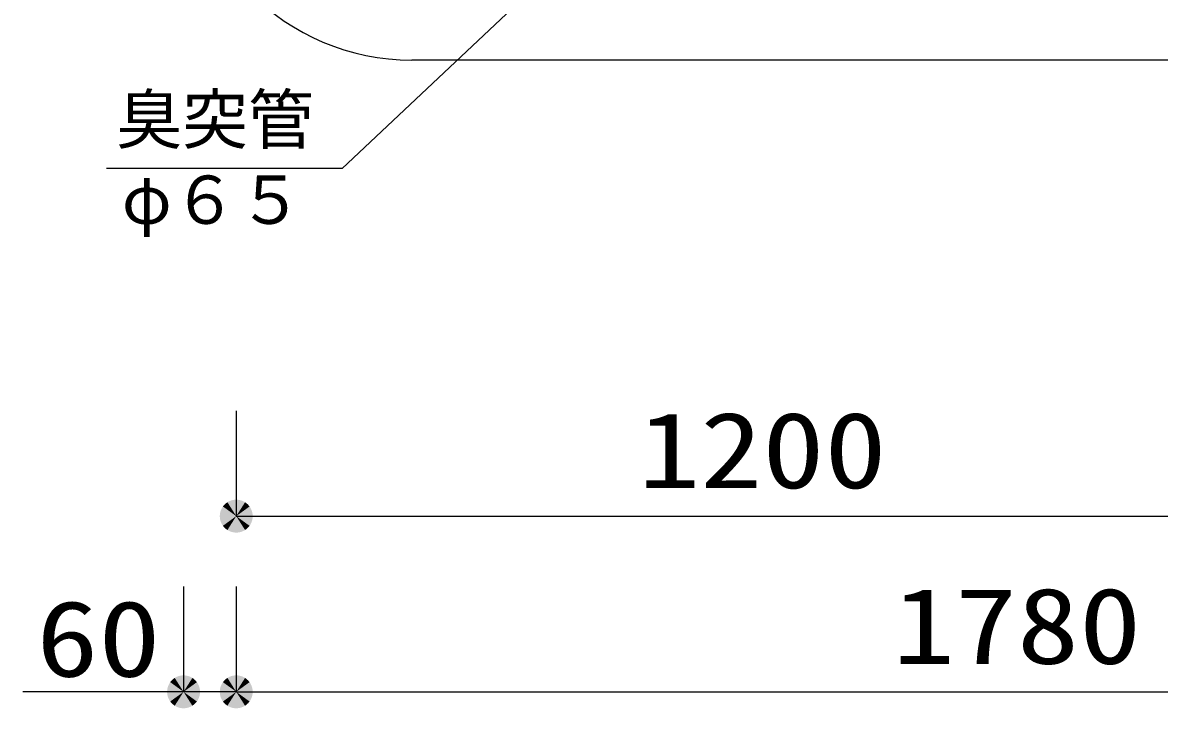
# Model space of a CAD drawing. Units: millimetres, scale not verified. Extents: x -8093 to 8093, y -5792 to 5792.
# Drawn here: x -6366 to -5071, y -150 to 631 of the extents above; entities that cross this region are included whole.
import ezdxf
from ezdxf.enums import TextEntityAlignment as Align

# ---------------------------------------------------------------- set-up
doc = ezdxf.new("R2010")
doc.units = ezdxf.units.MM
doc.header["$LTSCALE"] = 30
doc.layers.add('0-1_00クル-フ-0躯体', color=3, linetype='Continuous', lineweight=25)
doc.layers.add('0-4_00クル-フ-6寸法', color=132, linetype='Continuous', lineweight=25)
doc.styles.add('ＭＳ ゴシック', font='')
doc.styles.get('ＭＳ ゴシック').set_extended_font_data('MS Gothic')

msp = doc.modelspace()

# ---------------------------------------------------------------- linework, layer by layer
at = {"layer": '0-1_00クル-フ-0躯体'}
msp.add_line((-4542.72, 588.46), (-5922.72, 588.46), dxfattribs=at)
at = {"layer": '0-1_00クル-フ-0躯体', "color": 4}
msp.add_lwpolyline([(-5692.72, 756.42), (-6002.21, 464.89), (-6270.41, 464.89)], dxfattribs=at)
at = {"layer": '0-1_00クル-フ-0躯体'}
msp.add_arc((-5922.72, 848.46), 260, 180, 270, dxfattribs=at)
at = {"layer": '0-4_00クル-フ-6寸法', "color": 4}
for p, q in [((-6122.72, 189.21), (-6122.72, 69.21)), ((-6122.72, 69.21), (-4922.72, 69.21)), ((-6182.72, -10.79), (-6182.72, -130.79)), ((-6122.72, -10.79), (-6122.72, -130.79)), ((-6122.72, -10.79), (-6122.72, -130.79)), ((-6182.72, -130.79), (-6365.89, -130.79)), ((-6122.72, -130.79), (-6182.72, -130.79)), ((-6122.72, -130.79), (-4342.72, -130.79))]:
    msp.add_line(p, q, dxfattribs=at)
at = {"layer": '0-4_00クル-フ-6寸法'}
for points in [[(-6122.72, 69.21), (-6140.15, 76.11), (-6139.15, 78.24)], [(-6122.72, 69.21), (-6139.15, 78.24), (-6137.89, 80.23)], [(-6122.72, 69.21), (-6137.89, 80.23), (-6136.39, 82.05)], [(-6122.72, 69.21), (-6136.39, 82.05), (-6134.67, 83.66)], [(-6122.72, 69.21), (-6134.67, 83.66), (-6132.77, 85.04)], [(-6122.72, 69.21), (-6132.77, 85.04), (-6130.7, 86.18)], [(-6122.72, 69.21), (-6130.7, 86.18), (-6128.51, 87.04)], [(-6122.72, 69.21), (-6128.51, 87.04), (-6126.23, 87.63)], [(-6122.72, 69.21), (-6126.23, 87.63), (-6123.9, 87.92)], [(-6122.72, 69.21), (-6123.9, 87.92), (-6121.54, 87.92)], [(-6122.72, 69.21), (-6121.54, 87.92), (-6119.21, 87.63)], [(-6122.72, 69.21), (-6119.21, 87.63), (-6116.93, 87.04)], [(-6122.72, 69.21), (-6116.93, 87.04), (-6114.74, 86.18)], [(-6122.72, 69.21), (-6114.74, 86.18), (-6112.67, 85.04)], [(-6122.72, 69.21), (-6112.67, 85.04), (-6110.77, 83.66)], [(-6122.72, 69.21), (-6110.77, 83.66), (-6109.05, 82.05)], [(-6122.72, 69.21), (-6109.05, 82.05), (-6107.55, 80.23)], [(-6122.72, 69.21), (-6107.55, 80.23), (-6106.29, 78.24)], [(-6122.72, 69.21), (-6106.29, 78.24), (-6105.29, 76.11)], [(-6122.72, 69.21), (-6141.47, 69.21), (-6141.32, 71.56)], [(-6122.72, 69.21), (-6141.32, 66.86), (-6141.47, 69.21)], [(-6122.72, 69.21), (-6141.32, 71.56), (-6140.88, 73.87)], [(-6122.72, 69.21), (-6140.88, 64.55), (-6141.32, 66.86)], [(-6122.72, 69.21), (-6140.88, 73.87), (-6140.15, 76.11)], [(-6122.72, 69.21), (-6140.15, 62.31), (-6140.88, 64.55)], [(-6122.72, 69.21), (-6139.15, 60.18), (-6140.15, 62.31)], [(-6122.72, 69.21), (-6137.89, 58.19), (-6139.15, 60.18)], [(-6122.72, 69.21), (-6136.39, 56.38), (-6137.89, 58.19)], [(-6122.72, 69.21), (-6134.67, 54.76), (-6136.39, 56.38)], [(-6122.72, 69.21), (-6132.77, 53.38), (-6134.67, 54.76)], [(-6122.72, 69.21), (-6130.7, 52.25), (-6132.77, 53.38)], [(-6122.72, 69.21), (-6128.51, 51.38), (-6130.7, 52.25)], [(-6122.72, 69.21), (-6126.23, 50.79), (-6128.51, 51.38)], [(-6122.72, 69.21), (-6123.9, 50.5), (-6126.23, 50.79)], [(-6122.72, 69.21), (-6121.54, 50.5), (-6123.9, 50.5)], [(-6122.72, 69.21), (-6105.29, 76.11), (-6104.56, 73.87)], [(-6122.72, 69.21), (-6104.56, 73.87), (-6104.12, 71.56)], [(-6122.72, 69.21), (-6104.12, 71.56), (-6103.97, 69.21)], [(-6122.72, 69.21), (-6119.21, 50.79), (-6121.54, 50.5)], [(-6122.72, 69.21), (-6116.93, 51.38), (-6119.21, 50.79)], [(-6122.72, 69.21), (-6114.74, 52.25), (-6116.93, 51.38)], [(-6122.72, 69.21), (-6112.67, 53.38), (-6114.74, 52.25)], [(-6122.72, 69.21), (-6110.77, 54.76), (-6112.67, 53.38)], [(-6122.72, 69.21), (-6109.05, 56.38), (-6110.77, 54.76)], [(-6122.72, 69.21), (-6107.55, 58.19), (-6109.05, 56.38)], [(-6122.72, 69.21), (-6106.29, 60.18), (-6107.55, 58.19)], [(-6122.72, 69.21), (-6105.29, 62.31), (-6106.29, 60.18)], [(-6122.72, 69.21), (-6104.56, 64.55), (-6105.29, 62.31)], [(-6122.72, 69.21), (-6104.12, 66.86), (-6104.56, 64.55)], [(-6122.72, 69.21), (-6103.97, 69.21), (-6104.12, 66.86)], [(-6182.72, -130.79), (-6196.39, -117.95), (-6194.67, -116.34)], [(-6182.72, -130.79), (-6194.67, -116.34), (-6192.77, -114.96)], [(-6182.72, -130.79), (-6192.77, -114.96), (-6190.7, -113.82)], [(-6182.72, -130.79), (-6190.7, -113.82), (-6188.51, -112.96)], [(-6182.72, -130.79), (-6188.51, -112.96), (-6186.23, -112.37)], [(-6182.72, -130.79), (-6186.23, -112.37), (-6183.9, -112.08)], [(-6182.72, -130.79), (-6183.9, -112.08), (-6181.54, -112.08)], [(-6182.72, -130.79), (-6181.54, -112.08), (-6179.21, -112.37)], [(-6182.72, -130.79), (-6179.21, -112.37), (-6176.93, -112.96)], [(-6182.72, -130.79), (-6176.93, -112.96), (-6174.74, -113.82)], [(-6182.72, -130.79), (-6174.74, -113.82), (-6172.67, -114.96)], [(-6182.72, -130.79), (-6172.67, -114.96), (-6170.77, -116.34)], [(-6182.72, -130.79), (-6170.77, -116.34), (-6169.05, -117.95)], [(-6122.72, -130.79), (-6136.39, -117.95), (-6134.67, -116.34)], [(-6122.72, -130.79), (-6136.39, -117.95), (-6134.67, -116.34)], [(-6122.72, -130.79), (-6134.67, -116.34), (-6132.77, -114.96)], [(-6122.72, -130.79), (-6134.67, -116.34), (-6132.77, -114.96)], [(-6122.72, -130.79), (-6132.77, -114.96), (-6130.7, -113.82)], [(-6122.72, -130.79), (-6132.77, -114.96), (-6130.7, -113.82)], [(-6122.72, -130.79), (-6130.7, -113.82), (-6128.51, -112.96)], [(-6122.72, -130.79), (-6130.7, -113.82), (-6128.51, -112.96)], [(-6122.72, -130.79), (-6128.51, -112.96), (-6126.23, -112.37)], [(-6122.72, -130.79), (-6128.51, -112.96), (-6126.23, -112.37)], [(-6122.72, -130.79), (-6126.23, -112.37), (-6123.9, -112.08)], [(-6122.72, -130.79), (-6126.23, -112.37), (-6123.9, -112.08)], [(-6122.72, -130.79), (-6123.9, -112.08), (-6121.54, -112.08)], [(-6122.72, -130.79), (-6123.9, -112.08), (-6121.54, -112.08)], [(-6122.72, -130.79), (-6121.54, -112.08), (-6119.21, -112.37)], [(-6122.72, -130.79), (-6121.54, -112.08), (-6119.21, -112.37)], [(-6122.72, -130.79), (-6119.21, -112.37), (-6116.93, -112.96)], [(-6122.72, -130.79), (-6119.21, -112.37), (-6116.93, -112.96)], [(-6122.72, -130.79), (-6116.93, -112.96), (-6114.74, -113.82)], [(-6122.72, -130.79), (-6116.93, -112.96), (-6114.74, -113.82)], [(-6122.72, -130.79), (-6114.74, -113.82), (-6112.67, -114.96)], [(-6122.72, -130.79), (-6114.74, -113.82), (-6112.67, -114.96)], [(-6122.72, -130.79), (-6112.67, -114.96), (-6110.77, -116.34)], [(-6122.72, -130.79), (-6112.67, -114.96), (-6110.77, -116.34)], [(-6122.72, -130.79), (-6110.77, -116.34), (-6109.05, -117.95)], [(-6122.72, -130.79), (-6110.77, -116.34), (-6109.05, -117.95)], [(-6182.72, -130.79), (-6201.47, -130.79), (-6201.32, -128.44)], [(-6182.72, -130.79), (-6201.32, -128.44), (-6200.88, -126.13)], [(-6182.72, -130.79), (-6200.88, -126.13), (-6200.15, -123.89)], [(-6182.72, -130.79), (-6200.15, -123.89), (-6199.15, -121.76)], [(-6182.72, -130.79), (-6199.15, -121.76), (-6197.89, -119.77)], [(-6182.72, -130.79), (-6197.89, -119.77), (-6196.39, -117.95)], [(-6182.72, -130.79), (-6169.05, -117.95), (-6167.55, -119.77)], [(-6182.72, -130.79), (-6167.55, -119.77), (-6166.29, -121.76)], [(-6182.72, -130.79), (-6166.29, -121.76), (-6165.29, -123.89)], [(-6182.72, -130.79), (-6165.29, -123.89), (-6164.56, -126.13)], [(-6182.72, -130.79), (-6164.56, -126.13), (-6164.12, -128.44)], [(-6182.72, -130.79), (-6164.12, -128.44), (-6163.97, -130.79)], [(-6122.72, -130.79), (-6141.47, -130.79), (-6141.32, -128.44)], [(-6122.72, -130.79), (-6141.47, -130.79), (-6141.32, -128.44)], [(-6122.72, -130.79), (-6141.32, -128.44), (-6140.88, -126.13)], [(-6122.72, -130.79), (-6141.32, -128.44), (-6140.88, -126.13)], [(-6122.72, -130.79), (-6140.88, -126.13), (-6140.15, -123.89)], [(-6122.72, -130.79), (-6140.88, -126.13), (-6140.15, -123.89)], [(-6122.72, -130.79), (-6140.15, -123.89), (-6139.15, -121.76)], [(-6122.72, -130.79), (-6140.15, -123.89), (-6139.15, -121.76)], [(-6122.72, -130.79), (-6139.15, -121.76), (-6137.89, -119.77)], [(-6122.72, -130.79), (-6139.15, -121.76), (-6137.89, -119.77)], [(-6122.72, -130.79), (-6137.89, -119.77), (-6136.39, -117.95)], [(-6122.72, -130.79), (-6137.89, -119.77), (-6136.39, -117.95)], [(-6122.72, -130.79), (-6109.05, -117.95), (-6107.55, -119.77)], [(-6122.72, -130.79), (-6109.05, -117.95), (-6107.55, -119.77)], [(-6122.72, -130.79), (-6107.55, -119.77), (-6106.29, -121.76)], [(-6122.72, -130.79), (-6107.55, -119.77), (-6106.29, -121.76)], [(-6122.72, -130.79), (-6106.29, -121.76), (-6105.29, -123.89)], [(-6122.72, -130.79), (-6106.29, -121.76), (-6105.29, -123.89)], [(-6122.72, -130.79), (-6105.29, -123.89), (-6104.56, -126.13)], [(-6122.72, -130.79), (-6105.29, -123.89), (-6104.56, -126.13)], [(-6122.72, -130.79), (-6104.56, -126.13), (-6104.12, -128.44)], [(-6122.72, -130.79), (-6104.56, -126.13), (-6104.12, -128.44)], [(-6122.72, -130.79), (-6104.12, -128.44), (-6103.97, -130.79)], [(-6122.72, -130.79), (-6104.12, -128.44), (-6103.97, -130.79)], [(-6182.72, -130.79), (-6201.32, -133.14), (-6201.47, -130.79)], [(-6182.72, -130.79), (-6200.88, -135.45), (-6201.32, -133.14)], [(-6182.72, -130.79), (-6200.15, -137.69), (-6200.88, -135.45)], [(-6182.72, -130.79), (-6199.15, -139.82), (-6200.15, -137.69)], [(-6182.72, -130.79), (-6197.89, -141.81), (-6199.15, -139.82)], [(-6182.72, -130.79), (-6196.39, -143.62), (-6197.89, -141.81)], [(-6182.72, -130.79), (-6194.67, -145.24), (-6196.39, -143.62)], [(-6182.72, -130.79), (-6192.77, -146.62), (-6194.67, -145.24)], [(-6182.72, -130.79), (-6190.7, -147.75), (-6192.77, -146.62)], [(-6182.72, -130.79), (-6188.51, -148.62), (-6190.7, -147.75)], [(-6182.72, -130.79), (-6186.23, -149.21), (-6188.51, -148.62)], [(-6182.72, -130.79), (-6183.9, -149.5), (-6186.23, -149.21)], [(-6182.72, -130.79), (-6181.54, -149.5), (-6183.9, -149.5)], [(-6182.72, -130.79), (-6179.21, -149.21), (-6181.54, -149.5)], [(-6182.72, -130.79), (-6176.93, -148.62), (-6179.21, -149.21)], [(-6182.72, -130.79), (-6174.74, -147.75), (-6176.93, -148.62)], [(-6182.72, -130.79), (-6172.67, -146.62), (-6174.74, -147.75)], [(-6182.72, -130.79), (-6170.77, -145.24), (-6172.67, -146.62)], [(-6182.72, -130.79), (-6169.05, -143.62), (-6170.77, -145.24)], [(-6182.72, -130.79), (-6167.55, -141.81), (-6169.05, -143.62)], [(-6182.72, -130.79), (-6166.29, -139.82), (-6167.55, -141.81)], [(-6182.72, -130.79), (-6165.29, -137.69), (-6166.29, -139.82)], [(-6182.72, -130.79), (-6164.56, -135.45), (-6165.29, -137.69)], [(-6182.72, -130.79), (-6164.12, -133.14), (-6164.56, -135.45)], [(-6182.72, -130.79), (-6163.97, -130.79), (-6164.12, -133.14)], [(-6122.72, -130.79), (-6141.32, -133.14), (-6141.47, -130.79)], [(-6122.72, -130.79), (-6141.32, -133.14), (-6141.47, -130.79)], [(-6122.72, -130.79), (-6140.88, -135.45), (-6141.32, -133.14)], [(-6122.72, -130.79), (-6140.88, -135.45), (-6141.32, -133.14)], [(-6122.72, -130.79), (-6140.15, -137.69), (-6140.88, -135.45)], [(-6122.72, -130.79), (-6140.15, -137.69), (-6140.88, -135.45)], [(-6122.72, -130.79), (-6139.15, -139.82), (-6140.15, -137.69)], [(-6122.72, -130.79), (-6139.15, -139.82), (-6140.15, -137.69)], [(-6122.72, -130.79), (-6137.89, -141.81), (-6139.15, -139.82)], [(-6122.72, -130.79), (-6137.89, -141.81), (-6139.15, -139.82)], [(-6122.72, -130.79), (-6136.39, -143.62), (-6137.89, -141.81)], [(-6122.72, -130.79), (-6136.39, -143.62), (-6137.89, -141.81)], [(-6122.72, -130.79), (-6134.67, -145.24), (-6136.39, -143.62)], [(-6122.72, -130.79), (-6134.67, -145.24), (-6136.39, -143.62)], [(-6122.72, -130.79), (-6132.77, -146.62), (-6134.67, -145.24)], [(-6122.72, -130.79), (-6132.77, -146.62), (-6134.67, -145.24)], [(-6122.72, -130.79), (-6130.7, -147.75), (-6132.77, -146.62)], [(-6122.72, -130.79), (-6130.7, -147.75), (-6132.77, -146.62)], [(-6122.72, -130.79), (-6128.51, -148.62), (-6130.7, -147.75)], [(-6122.72, -130.79), (-6128.51, -148.62), (-6130.7, -147.75)], [(-6122.72, -130.79), (-6126.23, -149.21), (-6128.51, -148.62)], [(-6122.72, -130.79), (-6126.23, -149.21), (-6128.51, -148.62)], [(-6122.72, -130.79), (-6123.9, -149.5), (-6126.23, -149.21)], [(-6122.72, -130.79), (-6123.9, -149.5), (-6126.23, -149.21)], [(-6122.72, -130.79), (-6121.54, -149.5), (-6123.9, -149.5)], [(-6122.72, -130.79), (-6121.54, -149.5), (-6123.9, -149.5)], [(-6122.72, -130.79), (-6119.21, -149.21), (-6121.54, -149.5)], [(-6122.72, -130.79), (-6116.93, -148.62), (-6119.21, -149.21)], [(-6122.72, -130.79), (-6114.74, -147.75), (-6116.93, -148.62)], [(-6122.72, -130.79), (-6112.67, -146.62), (-6114.74, -147.75)], [(-6122.72, -130.79), (-6110.77, -145.24), (-6112.67, -146.62)], [(-6122.72, -130.79), (-6109.05, -143.62), (-6110.77, -145.24)], [(-6122.72, -130.79), (-6107.55, -141.81), (-6109.05, -143.62)], [(-6122.72, -130.79), (-6106.29, -139.82), (-6107.55, -141.81)], [(-6122.72, -130.79), (-6105.29, -137.69), (-6106.29, -139.82)], [(-6122.72, -130.79), (-6104.56, -135.45), (-6105.29, -137.69)], [(-6122.72, -130.79), (-6104.12, -133.14), (-6104.56, -135.45)], [(-6122.72, -130.79), (-6103.97, -130.79), (-6104.12, -133.14)], [(-6122.72, -130.79), (-6119.21, -149.21), (-6121.54, -149.5)], [(-6122.72, -130.79), (-6116.93, -148.62), (-6119.21, -149.21)], [(-6122.72, -130.79), (-6114.74, -147.75), (-6116.93, -148.62)], [(-6122.72, -130.79), (-6112.67, -146.62), (-6114.74, -147.75)], [(-6122.72, -130.79), (-6110.77, -145.24), (-6112.67, -146.62)], [(-6122.72, -130.79), (-6109.05, -143.62), (-6110.77, -145.24)], [(-6122.72, -130.79), (-6107.55, -141.81), (-6109.05, -143.62)], [(-6122.72, -130.79), (-6106.29, -139.82), (-6107.55, -141.81)], [(-6122.72, -130.79), (-6105.29, -137.69), (-6106.29, -139.82)], [(-6122.72, -130.79), (-6104.56, -135.45), (-6105.29, -137.69)], [(-6122.72, -130.79), (-6104.12, -133.14), (-6104.56, -135.45)], [(-6122.72, -130.79), (-6103.97, -130.79), (-6104.12, -133.14)]]:
    msp.add_solid(points, dxfattribs=at)

# ---------------------------------------------------------------- texts
at = {"layer": '0-1_00クル-フ-0躯体', "color": 4, "style": 'ＭＳ ゴシック'}
for s, p in [('臭突管', (-6259.31, 476.9)), ('φ６５', (-6253.03, 385.43))]:
    msp.add_text(s, height=54.99, dxfattribs=at).set_placement(p, align=Align.BOTTOM_LEFT)
at = {"layer": '0-4_00クル-フ-6寸法', "color": 3, "style": 'ＭＳ ゴシック', "width": 1.2}
for s, p in [('1200', (-5665.01, 75.06)), ('1780', (-5375.01, -124.94)), ('60', (-6350.42, -139.54))]:
    msp.add_text(s, height=86.66, dxfattribs=at).set_placement(p, align=Align.BOTTOM_LEFT)

doc.saveas('drawing.dxf')
